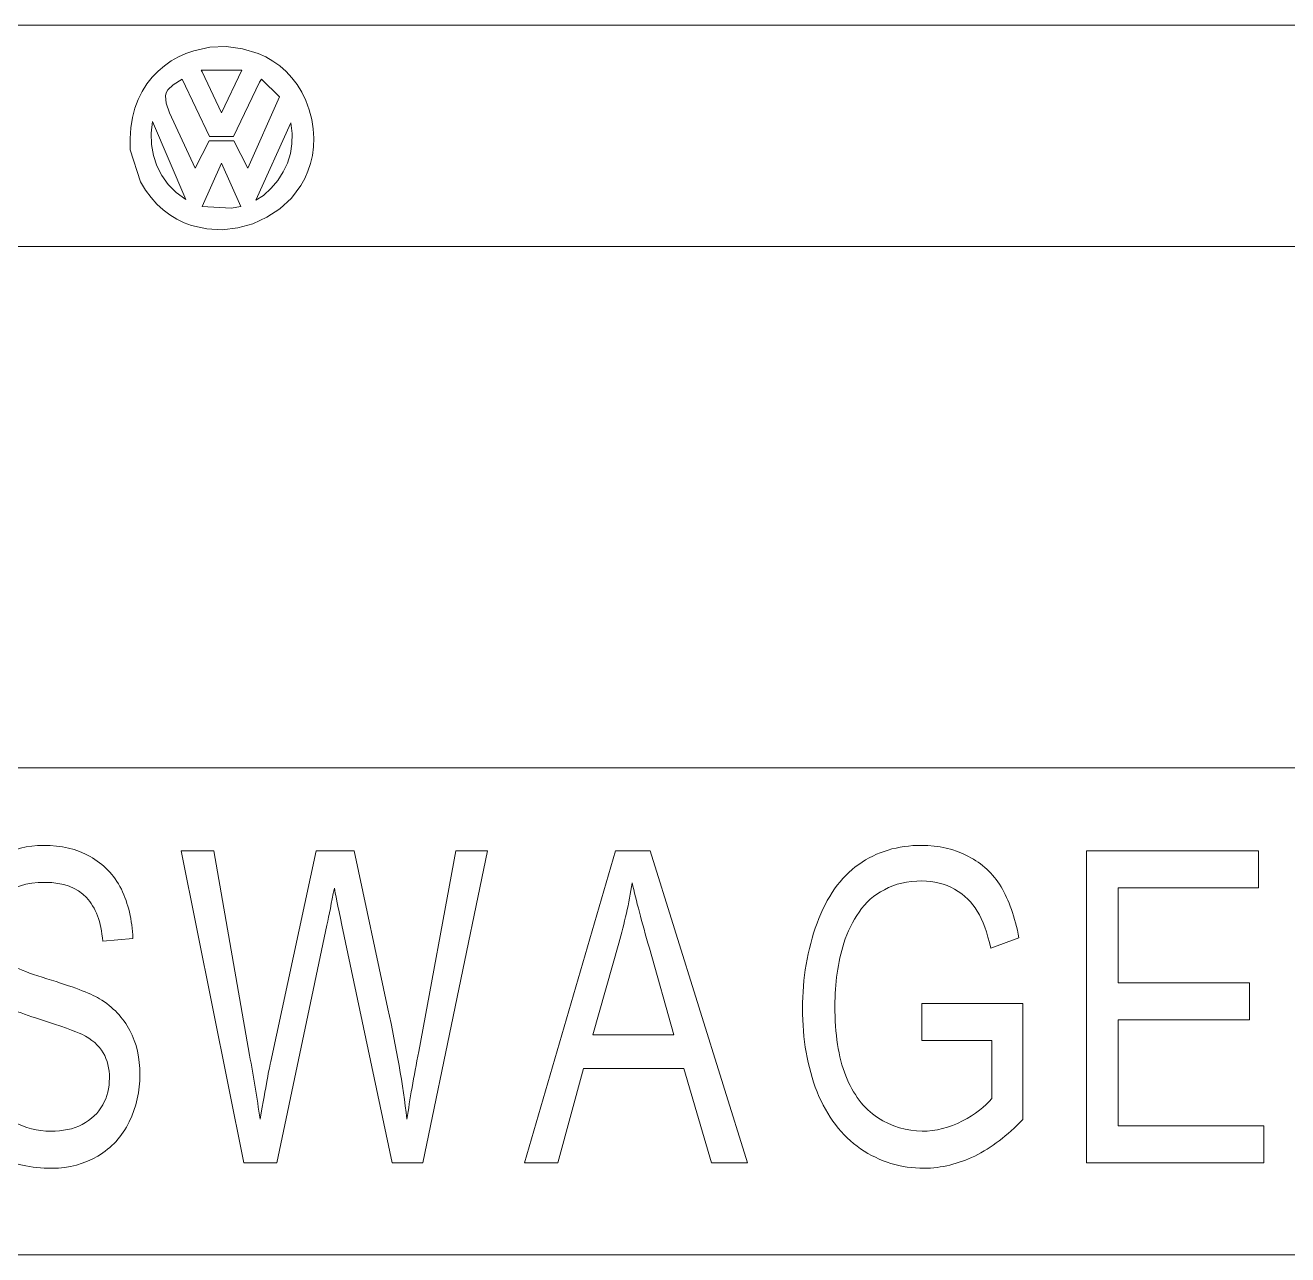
# Model space of a CAD drawing. Header units: centimetres. Extents: x -55 to 59, y -21 to 8.
# Drawn here: x 14.747 to 17.769, y -4.354 to -1.412 of the extents above; entities that cross this region are included whole.
import ezdxf

# ---------------------------------------------------------------- set-up
doc = ezdxf.new("R2010")
doc.units = ezdxf.units.CM
doc.header["$MEASUREMENT"] = 0
doc.layers.add('Camada 1', color=7, linetype='Continuous')

msp = doc.modelspace()

# ---------------------------------------------------------------- linework, layer by layer
at = {"layer": 'Camada 1', "color": 3, "lineweight": 9}
for points, knots in [([(11.0138, -4.35383), (11.0138, -4.35383), (11.00974, -3.73808), (11.00974, -3.73808), (11.00974, -3.73808), (11.00974, -3.73808), (11.01375, -3.73741), (11.01375, -3.73741), (11.01375, -3.73741), (11.01375, -3.73741), (10.21086, -3.73732), (10.21086, -3.73732), (10.21086, -3.73732), (10.21086, -3.73732), (10.16709, -3.52717), (10.16709, -3.52717), (10.16709, -3.52717), (10.16709, -3.52717), (10.13461, -3.34882), (10.13461, -3.34882), (10.13461, -3.34882), (10.13461, -3.34882), (10.11169, -3.19161), (10.11169, -3.19161), (10.11169, -3.19161), (10.11169, -3.19161), (10.09658, -3.04487), (10.09658, -3.04487), (10.09658, -3.04487), (10.09658, -3.04487), (10.08755, -2.89791), (10.08755, -2.89791), (10.08755, -2.89791), (10.08755, -2.89791), (10.08284, -2.74007), (10.08284, -2.74007), (10.08284, -2.74007), (10.08284, -2.74007), (10.07942, -2.34902), (10.07942, -2.34902), (10.07942, -2.34902), (10.07942, -2.34902), (10.12237, -2.3424), (10.12237, -2.3424), (10.12237, -2.3424), (10.12237, -2.3424), (10.19748, -1.94234), (10.19748, -1.94234), (10.19748, -1.94234), (10.19748, -1.94234), (10.26044, -1.41169), (10.26044, -1.41169), (10.26044, -1.41169), (10.26044, -1.41169), (20.18235, -1.4117), (20.18235, -1.4117), (20.18235, -1.4117), (20.18235, -1.4117), (20.23766, -1.93971), (20.23766, -1.93971), (20.23766, -1.93971), (20.23766, -1.93971), (20.31141, -2.33223), (20.31141, -2.33223), (20.31141, -2.33223), (20.31141, -2.33223), (20.35436, -2.33885), (20.35436, -2.33885), (20.35436, -2.33885), (20.35436, -2.33885), (20.35342, -2.5655), (20.35342, -2.5655), (20.35342, -2.5655), (20.35342, -2.5655), (20.35115, -2.7469), (20.35115, -2.7469), (20.35115, -2.7469), (20.35115, -2.7469), (20.34598, -2.89808), (20.34598, -2.89808), (20.34598, -2.89808), (20.34598, -2.89808), (20.33639, -3.03408), (20.33639, -3.03408), (20.33639, -3.03408), (20.33639, -3.03408), (20.32083, -3.16995), (20.32083, -3.16995), (20.32083, -3.16995), (20.32083, -3.16995), (20.29776, -3.32072), (20.29776, -3.32072), (20.29776, -3.32072), (20.29776, -3.32072), (20.26563, -3.50144), (20.26563, -3.50144), (20.26563, -3.50144), (20.26563, -3.50144), (20.22292, -3.72715), (20.22292, -3.72715), (20.22292, -3.72715), (20.22292, -3.72715), (19.43099, -3.72879), (19.43099, -3.72879), (19.43099, -3.72879), (19.43099, -3.72879), (19.43135, -4.35383), (19.43135, -4.35383), (19.43135, -4.35383), (19.43135, -4.35383), (11.0138, -4.35383), (11.0138, -4.35383)], [0, 0, 0, 0, 0.0344828, 0.0344828, 0.0344828, 0.0344828, 0.0689655, 0.0689655, 0.0689655, 0.0689655, 0.1034483, 0.1034483, 0.1034483, 0.1034483, 0.137931, 0.137931, 0.137931, 0.137931, 0.1724138, 0.1724138, 0.1724138, 0.1724138, 0.2068966, 0.2068966, 0.2068966, 0.2068966, 0.2413793, 0.2413793, 0.2413793, 0.2413793, 0.2758621, 0.2758621, 0.2758621, 0.2758621, 0.3103448, 0.3103448, 0.3103448, 0.3103448, 0.3448276, 0.3448276, 0.3448276, 0.3448276, 0.3793103, 0.3793103, 0.3793103, 0.3793103, 0.4137931, 0.4137931, 0.4137931, 0.4137931, 0.4482759, 0.4482759, 0.4482759, 0.4482759, 0.4827586, 0.4827586, 0.4827586, 0.4827586, 0.5172414, 0.5172414, 0.5172414, 0.5172414, 0.5517241, 0.5517241, 0.5517241, 0.5517241, 0.5862069, 0.5862069, 0.5862069, 0.5862069, 0.6206897, 0.6206897, 0.6206897, 0.6206897, 0.6551724, 0.6551724, 0.6551724, 0.6551724, 0.6896552, 0.6896552, 0.6896552, 0.6896552, 0.7241379, 0.7241379, 0.7241379, 0.7241379, 0.7586207, 0.7586207, 0.7586207, 0.7586207, 0.7931034, 0.7931034, 0.7931034, 0.7931034, 0.8275862, 0.8275862, 0.8275862, 0.8275862, 0.862069, 0.862069, 0.862069, 0.862069, 0.8965517, 0.8965517, 0.8965517, 0.8965517, 0.9310345, 0.9310345, 0.9310345, 0.9310345, 1, 1, 1, 1]), ([(11.83018, -2.09124), (11.83018, -2.09124), (11.94489, -3.18899), (11.94489, -3.18899), (11.94489, -3.18899), (11.94489, -3.18899), (18.50088, -3.189), (18.50088, -3.189), (18.50088, -3.189), (18.50088, -3.189), (18.56708, -2.59012), (18.56708, -2.59012), (18.56708, -2.59012), (18.56708, -2.59012), (18.58657, -2.40093), (18.58657, -2.40093), (18.58657, -2.40093), (18.58657, -2.40093), (18.60201, -2.23517), (18.60201, -2.23517), (18.60201, -2.23517), (18.60201, -2.23517), (18.61081, -2.11246), (18.61081, -2.11246), (18.61081, -2.11246), (18.61081, -2.11246), (18.6119, -2.07337), (18.6119, -2.07337), (18.6119, -2.07337), (18.6119, -2.07337), (18.61035, -2.05239), (18.61035, -2.05239), (18.61035, -2.05239), (18.61035, -2.05239), (18.60177, -2.02819), (18.60177, -2.02819), (18.60177, -2.02819), (18.60177, -2.02819), (18.58992, -2.00684), (18.58992, -2.00684), (18.58992, -2.00684), (18.58992, -2.00684), (18.57508, -1.98839), (18.57508, -1.98839), (18.57508, -1.98839), (18.57508, -1.98839), (18.55751, -1.97288), (18.55751, -1.97288), (18.55751, -1.97288), (18.55751, -1.97288), (18.53748, -1.96036), (18.53748, -1.96036), (18.53748, -1.96036), (18.53748, -1.96036), (18.51526, -1.95086), (18.51526, -1.95086), (18.51526, -1.95086), (18.51526, -1.95086), (18.49113, -1.94444), (18.49113, -1.94444), (18.49113, -1.94444), (18.49113, -1.94444), (18.46535, -1.94113), (18.46535, -1.94113), (18.46535, -1.94113), (18.46535, -1.94113), (11.98027, -1.94113), (11.98027, -1.94113), (11.98027, -1.94113), (11.98027, -1.94113), (11.94796, -1.946), (11.94796, -1.946), (11.94796, -1.946), (11.94796, -1.946), (11.9187, -1.95587), (11.9187, -1.95587), (11.9187, -1.95587), (11.9187, -1.95587), (11.89289, -1.97021), (11.89289, -1.97021), (11.89289, -1.97021), (11.89289, -1.97021), (11.87096, -1.98852), (11.87096, -1.98852), (11.87096, -1.98852), (11.87096, -1.98852), (11.85331, -2.01029), (11.85331, -2.01029), (11.85331, -2.01029), (11.85331, -2.01029), (11.84035, -2.03501), (11.84035, -2.03501), (11.84035, -2.03501), (11.84035, -2.03501), (11.8325, -2.06216), (11.8325, -2.06216), (11.8325, -2.06216), (11.8325, -2.06216), (11.83018, -2.09124), (11.83018, -2.09124)], [0, 0, 0, 0, 0.0384615, 0.0384615, 0.0384615, 0.0384615, 0.0769231, 0.0769231, 0.0769231, 0.0769231, 0.1153846, 0.1153846, 0.1153846, 0.1153846, 0.1538462, 0.1538462, 0.1538462, 0.1538462, 0.1923077, 0.1923077, 0.1923077, 0.1923077, 0.2307692, 0.2307692, 0.2307692, 0.2307692, 0.2692308, 0.2692308, 0.2692308, 0.2692308, 0.3076923, 0.3076923, 0.3076923, 0.3076923, 0.3461538, 0.3461538, 0.3461538, 0.3461538, 0.3846154, 0.3846154, 0.3846154, 0.3846154, 0.4230769, 0.4230769, 0.4230769, 0.4230769, 0.4615385, 0.4615385, 0.4615385, 0.4615385, 0.5, 0.5, 0.5, 0.5, 0.5384615, 0.5384615, 0.5384615, 0.5384615, 0.5769231, 0.5769231, 0.5769231, 0.5769231, 0.6153846, 0.6153846, 0.6153846, 0.6153846, 0.6538462, 0.6538462, 0.6538462, 0.6538462, 0.6923077, 0.6923077, 0.6923077, 0.6923077, 0.7307692, 0.7307692, 0.7307692, 0.7307692, 0.7692308, 0.7692308, 0.7692308, 0.7692308, 0.8076923, 0.8076923, 0.8076923, 0.8076923, 0.8461538, 0.8461538, 0.8461538, 0.8461538, 0.8846154, 0.8846154, 0.8846154, 0.8846154, 0.9230769, 0.9230769, 0.9230769, 0.9230769, 1, 1, 1, 1])]:
    msp.add_open_spline(points, degree=3, knots=knots, dxfattribs=at)
at = {"layer": 'Camada 1', "color": 1, "lineweight": 9}
for points, knots in [([(15.02326, -1.7865), (15.02326, -1.7865), (14.99845, -1.70959), (14.99845, -1.70959), (14.99845, -1.70959), (14.99845, -1.70959), (14.9979, -1.68241), (14.9979, -1.68241), (14.9979, -1.68241), (14.9979, -1.68241), (14.99966, -1.65679), (14.99966, -1.65679), (14.99966, -1.65679), (14.99966, -1.65679), (15.0036, -1.63273), (15.0036, -1.63273), (15.0036, -1.63273), (15.0036, -1.63273), (15.00957, -1.61025), (15.00957, -1.61025), (15.00957, -1.61025), (15.00957, -1.61025), (15.01743, -1.58933), (15.01743, -1.58933), (15.01743, -1.58933), (15.01743, -1.58933), (15.02705, -1.57), (15.02705, -1.57), (15.02705, -1.57), (15.02705, -1.57), (15.03828, -1.55224), (15.03828, -1.55224), (15.03828, -1.55224), (15.03828, -1.55224), (15.05098, -1.53608), (15.05098, -1.53608), (15.05098, -1.53608), (15.05098, -1.53608), (15.06502, -1.52151), (15.06502, -1.52151), (15.06502, -1.52151), (15.06502, -1.52151), (15.08024, -1.50853), (15.08024, -1.50853), (15.08024, -1.50853), (15.08024, -1.50853), (15.09652, -1.49716), (15.09652, -1.49716), (15.09652, -1.49716), (15.09652, -1.49716), (15.11371, -1.48739), (15.11371, -1.48739), (15.11371, -1.48739), (15.11371, -1.48739), (15.13167, -1.47924), (15.13167, -1.47924), (15.13167, -1.47924), (15.13167, -1.47924), (15.15026, -1.4727), (15.15026, -1.4727), (15.15026, -1.4727), (15.15026, -1.4727), (15.18877, -1.4645), (15.18877, -1.4645), (15.18877, -1.4645), (15.18877, -1.4645), (15.22812, -1.46283), (15.22812, -1.46283), (15.22812, -1.46283), (15.22812, -1.46283), (15.26719, -1.46772), (15.26719, -1.46772), (15.26719, -1.46772), (15.26719, -1.46772), (15.30484, -1.47922), (15.30484, -1.47922), (15.30484, -1.47922), (15.30484, -1.47922), (15.32279, -1.48746), (15.32279, -1.48746), (15.32279, -1.48746), (15.32279, -1.48746), (15.33996, -1.49736), (15.33996, -1.49736), (15.33996, -1.49736), (15.33996, -1.49736), (15.35622, -1.50894), (15.35622, -1.50894), (15.35622, -1.50894), (15.35622, -1.50894), (15.37143, -1.52219), (15.37143, -1.52219), (15.37143, -1.52219), (15.37143, -1.52219), (15.38544, -1.53712), (15.38544, -1.53712), (15.38544, -1.53712), (15.38544, -1.53712), (15.39811, -1.55374), (15.39811, -1.55374), (15.39811, -1.55374), (15.39811, -1.55374), (15.40932, -1.57205), (15.40932, -1.57205), (15.40932, -1.57205), (15.40932, -1.57205), (15.4189, -1.59205), (15.4189, -1.59205), (15.4189, -1.59205), (15.4189, -1.59205), (15.42673, -1.61375), (15.42673, -1.61375), (15.42673, -1.61375), (15.42673, -1.61375), (15.43266, -1.63716), (15.43266, -1.63716), (15.43266, -1.63716), (15.43266, -1.63716), (15.43623, -1.65985), (15.43623, -1.65985), (15.43623, -1.65985), (15.43623, -1.65985), (15.43763, -1.68178), (15.43763, -1.68178), (15.43763, -1.68178), (15.43763, -1.68178), (15.43697, -1.70292), (15.43697, -1.70292), (15.43697, -1.70292), (15.43697, -1.70292), (15.43436, -1.72322), (15.43436, -1.72322), (15.43436, -1.72322), (15.43436, -1.72322), (15.42991, -1.74265), (15.42991, -1.74265), (15.42991, -1.74265), (15.42991, -1.74265), (15.42374, -1.76115), (15.42374, -1.76115), (15.42374, -1.76115), (15.42374, -1.76115), (15.41595, -1.7787), (15.41595, -1.7787), (15.41595, -1.7787), (15.41595, -1.7787), (15.40667, -1.79524), (15.40667, -1.79524), (15.40667, -1.79524), (15.40667, -1.79524), (15.38403, -1.82518), (15.38403, -1.82518), (15.38403, -1.82518), (15.38403, -1.82518), (15.35673, -1.85062), (15.35673, -1.85062), (15.35673, -1.85062), (15.35673, -1.85062), (15.32565, -1.87125), (15.32565, -1.87125), (15.32565, -1.87125), (15.32565, -1.87125), (15.29169, -1.88674), (15.29169, -1.88674), (15.29169, -1.88674), (15.29169, -1.88674), (15.25574, -1.89677), (15.25574, -1.89677), (15.25574, -1.89677), (15.25574, -1.89677), (15.21868, -1.901), (15.21868, -1.901), (15.21868, -1.901), (15.21868, -1.901), (15.18142, -1.89911), (15.18142, -1.89911), (15.18142, -1.89911), (15.18142, -1.89911), (15.14485, -1.89078), (15.14485, -1.89078), (15.14485, -1.89078), (15.14485, -1.89078), (15.1271, -1.8841), (15.1271, -1.8841), (15.1271, -1.8841), (15.1271, -1.8841), (15.10986, -1.87568), (15.10986, -1.87568), (15.10986, -1.87568), (15.10986, -1.87568), (15.09323, -1.86549), (15.09323, -1.86549), (15.09323, -1.86549), (15.09323, -1.86549), (15.07733, -1.85349), (15.07733, -1.85349), (15.07733, -1.85349), (15.07733, -1.85349), (15.06227, -1.83963), (15.06227, -1.83963), (15.06227, -1.83963), (15.06227, -1.83963), (15.04817, -1.82387), (15.04817, -1.82387), (15.04817, -1.82387), (15.04817, -1.82387), (15.03513, -1.80617), (15.03513, -1.80617), (15.03513, -1.80617), (15.03513, -1.80617), (15.02326, -1.7865), (15.02326, -1.7865)], [0, 0, 0, 0, 0.0185185, 0.0185185, 0.0185185, 0.0185185, 0.037037, 0.037037, 0.037037, 0.037037, 0.0555556, 0.0555556, 0.0555556, 0.0555556, 0.0740741, 0.0740741, 0.0740741, 0.0740741, 0.0925926, 0.0925926, 0.0925926, 0.0925926, 0.1111111, 0.1111111, 0.1111111, 0.1111111, 0.1296296, 0.1296296, 0.1296296, 0.1296296, 0.1481481, 0.1481481, 0.1481481, 0.1481481, 0.1666667, 0.1666667, 0.1666667, 0.1666667, 0.1851852, 0.1851852, 0.1851852, 0.1851852, 0.2037037, 0.2037037, 0.2037037, 0.2037037, 0.2222222, 0.2222222, 0.2222222, 0.2222222, 0.2407407, 0.2407407, 0.2407407, 0.2407407, 0.2592593, 0.2592593, 0.2592593, 0.2592593, 0.2777778, 0.2777778, 0.2777778, 0.2777778, 0.2962963, 0.2962963, 0.2962963, 0.2962963, 0.3148148, 0.3148148, 0.3148148, 0.3148148, 0.3333333, 0.3333333, 0.3333333, 0.3333333, 0.3518519, 0.3518519, 0.3518519, 0.3518519, 0.3703704, 0.3703704, 0.3703704, 0.3703704, 0.3888889, 0.3888889, 0.3888889, 0.3888889, 0.4074074, 0.4074074, 0.4074074, 0.4074074, 0.4259259, 0.4259259, 0.4259259, 0.4259259, 0.4444444, 0.4444444, 0.4444444, 0.4444444, 0.462963, 0.462963, 0.462963, 0.462963, 0.4814815, 0.4814815, 0.4814815, 0.4814815, 0.5, 0.5, 0.5, 0.5, 0.5185185, 0.5185185, 0.5185185, 0.5185185, 0.537037, 0.537037, 0.537037, 0.537037, 0.5555556, 0.5555556, 0.5555556, 0.5555556, 0.5740741, 0.5740741, 0.5740741, 0.5740741, 0.5925926, 0.5925926, 0.5925926, 0.5925926, 0.6111111, 0.6111111, 0.6111111, 0.6111111, 0.6296296, 0.6296296, 0.6296296, 0.6296296, 0.6481481, 0.6481481, 0.6481481, 0.6481481, 0.6666667, 0.6666667, 0.6666667, 0.6666667, 0.6851852, 0.6851852, 0.6851852, 0.6851852, 0.7037037, 0.7037037, 0.7037037, 0.7037037, 0.7222222, 0.7222222, 0.7222222, 0.7222222, 0.7407407, 0.7407407, 0.7407407, 0.7407407, 0.7592593, 0.7592593, 0.7592593, 0.7592593, 0.7777778, 0.7777778, 0.7777778, 0.7777778, 0.7962963, 0.7962963, 0.7962963, 0.7962963, 0.8148148, 0.8148148, 0.8148148, 0.8148148, 0.8333333, 0.8333333, 0.8333333, 0.8333333, 0.8518519, 0.8518519, 0.8518519, 0.8518519, 0.8703704, 0.8703704, 0.8703704, 0.8703704, 0.8888889, 0.8888889, 0.8888889, 0.8888889, 0.9074074, 0.9074074, 0.9074074, 0.9074074, 0.9259259, 0.9259259, 0.9259259, 0.9259259, 0.9444444, 0.9444444, 0.9444444, 0.9444444, 0.962963, 0.962963, 0.962963, 0.962963, 1, 1, 1, 1]), ([(15.31226, -1.54094), (15.31226, -1.54094), (15.30772, -1.54766), (15.30772, -1.54766), (15.30772, -1.54766), (15.30772, -1.54766), (15.24579, -1.67794), (15.24579, -1.67794), (15.24579, -1.67794), (15.24579, -1.67794), (15.18805, -1.67794), (15.18805, -1.67794), (15.18805, -1.67794), (15.18805, -1.67794), (15.12268, -1.54051), (15.12268, -1.54051), (15.12268, -1.54051), (15.12268, -1.54051), (15.10137, -1.55411), (15.10137, -1.55411), (15.10137, -1.55411), (15.10137, -1.55411), (15.08817, -1.56658), (15.08817, -1.56658), (15.08817, -1.56658), (15.08817, -1.56658), (15.08447, -1.57314), (15.08447, -1.57314), (15.08447, -1.57314), (15.08447, -1.57314), (15.08262, -1.58034), (15.08262, -1.58034), (15.08262, -1.58034), (15.08262, -1.58034), (15.08426, -1.59784), (15.08426, -1.59784), (15.08426, -1.59784), (15.08426, -1.59784), (15.09265, -1.62152), (15.09265, -1.62152), (15.09265, -1.62152), (15.09265, -1.62152), (15.10731, -1.65381), (15.10731, -1.65381), (15.10731, -1.65381), (15.10731, -1.65381), (15.15366, -1.75399), (15.15366, -1.75399), (15.15366, -1.75399), (15.15366, -1.75399), (15.187, -1.68837), (15.187, -1.68837), (15.187, -1.68837), (15.187, -1.68837), (15.24665, -1.68828), (15.24665, -1.68828), (15.24665, -1.68828), (15.24665, -1.68828), (15.28001, -1.75369), (15.28001, -1.75369), (15.28001, -1.75369), (15.28001, -1.75369), (15.35547, -1.58322), (15.35547, -1.58322), (15.35547, -1.58322), (15.35547, -1.58322), (15.31226, -1.54094), (15.31226, -1.54094)], [0, 0, 0, 0, 0.0555556, 0.0555556, 0.0555556, 0.0555556, 0.1111111, 0.1111111, 0.1111111, 0.1111111, 0.1666667, 0.1666667, 0.1666667, 0.1666667, 0.2222222, 0.2222222, 0.2222222, 0.2222222, 0.2777778, 0.2777778, 0.2777778, 0.2777778, 0.3333333, 0.3333333, 0.3333333, 0.3333333, 0.3888889, 0.3888889, 0.3888889, 0.3888889, 0.4444444, 0.4444444, 0.4444444, 0.4444444, 0.5, 0.5, 0.5, 0.5, 0.5555556, 0.5555556, 0.5555556, 0.5555556, 0.6111111, 0.6111111, 0.6111111, 0.6111111, 0.6666667, 0.6666667, 0.6666667, 0.6666667, 0.7222222, 0.7222222, 0.7222222, 0.7222222, 0.7777778, 0.7777778, 0.7777778, 0.7777778, 0.8333333, 0.8333333, 0.8333333, 0.8333333, 0.8888889, 0.8888889, 0.8888889, 0.8888889, 1, 1, 1, 1]), ([(15.16818, -1.51878), (15.16818, -1.51878), (15.17025, -1.52317), (15.17025, -1.52317), (15.17025, -1.52317), (15.17025, -1.52317), (15.21688, -1.62127), (15.21688, -1.62127), (15.21688, -1.62127), (15.21688, -1.62127), (15.26562, -1.51878), (15.26562, -1.51878), (15.26562, -1.51878), (15.26562, -1.51878), (15.16818, -1.51878), (15.16818, -1.51878)], [0, 0, 0, 0, 0.2, 0.2, 0.2, 0.2, 0.4, 0.4, 0.4, 0.4, 0.6, 0.6, 0.6, 0.6, 1, 1, 1, 1]), ([(15.05167, -1.642), (15.05167, -1.642), (15.13156, -1.82842), (15.13156, -1.82842), (15.13156, -1.82842), (15.13156, -1.82842), (15.10866, -1.81165), (15.10866, -1.81165), (15.10866, -1.81165), (15.10866, -1.81165), (15.08942, -1.79248), (15.08942, -1.79248), (15.08942, -1.79248), (15.08942, -1.79248), (15.07386, -1.77117), (15.07386, -1.77117), (15.07386, -1.77117), (15.07386, -1.77117), (15.06198, -1.74799), (15.06198, -1.74799), (15.06198, -1.74799), (15.06198, -1.74799), (15.0538, -1.72322), (15.0538, -1.72322), (15.0538, -1.72322), (15.0538, -1.72322), (15.04935, -1.69711), (15.04935, -1.69711), (15.04935, -1.69711), (15.04935, -1.69711), (15.04863, -1.66995), (15.04863, -1.66995), (15.04863, -1.66995), (15.04863, -1.66995), (15.05167, -1.642), (15.05167, -1.642)], [0, 0, 0, 0, 0.1, 0.1, 0.1, 0.1, 0.2, 0.2, 0.2, 0.2, 0.3, 0.3, 0.3, 0.3, 0.4, 0.4, 0.4, 0.4, 0.5, 0.5, 0.5, 0.5, 0.6, 0.6, 0.6, 0.6, 0.7, 0.7, 0.7, 0.7, 0.8, 0.8, 0.8, 0.8, 1, 1, 1, 1]), ([(15.3356, -1.80156), (15.3356, -1.80156), (15.31704, -1.81879), (15.31704, -1.81879), (15.31704, -1.81879), (15.31704, -1.81879), (15.29913, -1.83014), (15.29913, -1.83014), (15.29913, -1.83014), (15.29913, -1.83014), (15.38292, -1.64547), (15.38292, -1.64547), (15.38292, -1.64547), (15.38292, -1.64547), (15.38588, -1.67083), (15.38588, -1.67083), (15.38588, -1.67083), (15.38588, -1.67083), (15.38539, -1.69534), (15.38539, -1.69534), (15.38539, -1.69534), (15.38539, -1.69534), (15.38158, -1.71891), (15.38158, -1.71891), (15.38158, -1.71891), (15.38158, -1.71891), (15.37457, -1.74142), (15.37457, -1.74142), (15.37457, -1.74142), (15.37457, -1.74142), (15.36449, -1.76278), (15.36449, -1.76278), (15.36449, -1.76278), (15.36449, -1.76278), (15.35146, -1.78286), (15.35146, -1.78286), (15.35146, -1.78286), (15.35146, -1.78286), (15.3356, -1.80156), (15.3356, -1.80156)], [0, 0, 0, 0, 0.0909091, 0.0909091, 0.0909091, 0.0909091, 0.1818182, 0.1818182, 0.1818182, 0.1818182, 0.2727273, 0.2727273, 0.2727273, 0.2727273, 0.3636364, 0.3636364, 0.3636364, 0.3636364, 0.4545455, 0.4545455, 0.4545455, 0.4545455, 0.5454545, 0.5454545, 0.5454545, 0.5454545, 0.6363636, 0.6363636, 0.6363636, 0.6363636, 0.7272727, 0.7272727, 0.7272727, 0.7272727, 0.8181818, 0.8181818, 0.8181818, 0.8181818, 1, 1, 1, 1]), ([(15.17074, -1.84501), (15.17074, -1.84501), (15.24016, -1.84979), (15.24016, -1.84979), (15.24016, -1.84979), (15.24016, -1.84979), (15.26305, -1.84501), (15.26305, -1.84501), (15.26305, -1.84501), (15.26305, -1.84501), (15.21688, -1.74178), (15.21688, -1.74178), (15.21688, -1.74178), (15.21688, -1.74178), (15.17074, -1.84501), (15.17074, -1.84501)], [0, 0, 0, 0, 0.2, 0.2, 0.2, 0.2, 0.4, 0.4, 0.4, 0.4, 0.6, 0.6, 0.6, 0.6, 1, 1, 1, 1]), ([(14.60064, -4.0279), (14.58106, -3.98828), (14.57127, -3.944), (14.56949, -3.89389), (14.56949, -3.89389), (14.56949, -3.89389), (14.64068, -3.88574), (14.64068, -3.88574), (14.64068, -3.88574), (14.64424, -3.92303), (14.65136, -3.95332), (14.66382, -3.97779), (14.66382, -3.97779), (14.67628, -4.0011), (14.69497, -4.02091), (14.72077, -4.03606), (14.72077, -4.03606), (14.74658, -4.05004), (14.77595, -4.0582), (14.80799, -4.0582), (14.80799, -4.0582), (14.83646, -4.0582), (14.86138, -4.05354), (14.88363, -4.04189), (14.88363, -4.04189), (14.90499, -4.03023), (14.9219, -4.01508), (14.93257, -3.99527), (14.93257, -3.99527), (14.94325, -3.97663), (14.94859, -3.95449), (14.94859, -3.93118), (14.94859, -3.93118), (14.94859, -3.90788), (14.94414, -3.88807), (14.93346, -3.87059), (14.93346, -3.87059), (14.92368, -3.85311), (14.90677, -3.83796), (14.88274, -3.82631), (14.88274, -3.82631), (14.86761, -3.81931), (14.83379, -3.8065), (14.78129, -3.79018), (14.78129, -3.79018), (14.72967, -3.77387), (14.69319, -3.75872), (14.67183, -3.74357), (14.67183, -3.74357), (14.64513, -3.72493), (14.62466, -3.70162), (14.61131, -3.67365), (14.61131, -3.67365), (14.59797, -3.64569), (14.59085, -3.61539), (14.59085, -3.58043), (14.59085, -3.58043), (14.59085, -3.54314), (14.59886, -3.50701), (14.61487, -3.47439), (14.61487, -3.47439), (14.63089, -3.44176), (14.65492, -3.41729), (14.68696, -3.39981), (14.68696, -3.39981), (14.71721, -3.38349), (14.75192, -3.37417), (14.79108, -3.37417), (14.79108, -3.37417), (14.8329, -3.37417), (14.87028, -3.38233), (14.90232, -3.40097), (14.90232, -3.40097), (14.93435, -3.41845), (14.95927, -3.44409), (14.97707, -3.47905), (14.97707, -3.47905), (14.99398, -3.51401), (15.00288, -3.55246), (15.00466, -3.59674), (15.00466, -3.59674), (15.00466, -3.59674), (14.93257, -3.60373), (14.93257, -3.60373), (14.93257, -3.60373), (14.92902, -3.55712), (14.91567, -3.52216), (14.89342, -3.49886), (14.89342, -3.49886), (14.87117, -3.47555), (14.83824, -3.46273), (14.79464, -3.46273), (14.79464, -3.46273), (14.74925, -3.46273), (14.71633, -3.47322), (14.69497, -3.49536), (14.69497, -3.49536), (14.6745, -3.51634), (14.66382, -3.54314), (14.66382, -3.5746), (14.66382, -3.5746), (14.66382, -3.60024), (14.67094, -3.62238), (14.68607, -3.64102), (14.68607, -3.64102), (14.70031, -3.65734), (14.73768, -3.67482), (14.79909, -3.69346), (14.79909, -3.69346), (14.8596, -3.71211), (14.90143, -3.72726), (14.92457, -3.74124), (14.92457, -3.74124), (14.95749, -3.76105), (14.98152, -3.78669), (14.99754, -3.81698), (14.99754, -3.81698), (15.01356, -3.84728), (15.02157, -3.88341), (15.02157, -3.92303), (15.02157, -3.92303), (15.02157, -3.96265), (15.01356, -3.99994), (14.99576, -4.03606), (14.99576, -4.03606), (14.97885, -4.07102), (14.95393, -4.09782), (14.92101, -4.11763), (14.92101, -4.11763), (14.88897, -4.13628), (14.85248, -4.14676), (14.81155, -4.14676), (14.81155, -4.14676), (14.75993, -4.14676), (14.71721, -4.13744), (14.68251, -4.11763), (14.68251, -4.11763), (14.6478, -4.09782), (14.62021, -4.06752), (14.60064, -4.0279)], [0, 0, 0, 0, 0.0277778, 0.0277778, 0.0277778, 0.0277778, 0.0555556, 0.0555556, 0.0555556, 0.0555556, 0.0833333, 0.0833333, 0.0833333, 0.0833333, 0.1111111, 0.1111111, 0.1111111, 0.1111111, 0.1388889, 0.1388889, 0.1388889, 0.1388889, 0.1666667, 0.1666667, 0.1666667, 0.1666667, 0.1944444, 0.1944444, 0.1944444, 0.1944444, 0.2222222, 0.2222222, 0.2222222, 0.2222222, 0.25, 0.25, 0.25, 0.25, 0.2777778, 0.2777778, 0.2777778, 0.2777778, 0.3055556, 0.3055556, 0.3055556, 0.3055556, 0.3333333, 0.3333333, 0.3333333, 0.3333333, 0.3611111, 0.3611111, 0.3611111, 0.3611111, 0.3888889, 0.3888889, 0.3888889, 0.3888889, 0.4166667, 0.4166667, 0.4166667, 0.4166667, 0.4444444, 0.4444444, 0.4444444, 0.4444444, 0.4722222, 0.4722222, 0.4722222, 0.4722222, 0.5, 0.5, 0.5, 0.5, 0.5277778, 0.5277778, 0.5277778, 0.5277778, 0.5555556, 0.5555556, 0.5555556, 0.5555556, 0.5833333, 0.5833333, 0.5833333, 0.5833333, 0.6111111, 0.6111111, 0.6111111, 0.6111111, 0.6388889, 0.6388889, 0.6388889, 0.6388889, 0.6666667, 0.6666667, 0.6666667, 0.6666667, 0.6944444, 0.6944444, 0.6944444, 0.6944444, 0.7222222, 0.7222222, 0.7222222, 0.7222222, 0.75, 0.75, 0.75, 0.75, 0.7777778, 0.7777778, 0.7777778, 0.7777778, 0.8055556, 0.8055556, 0.8055556, 0.8055556, 0.8333333, 0.8333333, 0.8333333, 0.8333333, 0.8611111, 0.8611111, 0.8611111, 0.8611111, 0.8888889, 0.8888889, 0.8888889, 0.8888889, 0.9166667, 0.9166667, 0.9166667, 0.9166667, 0.9444444, 0.9444444, 0.9444444, 0.9444444, 1, 1, 1, 1]), ([(17.06036, -3.84145), (17.06036, -3.84145), (16.89306, -3.84145), (16.89306, -3.84145), (16.89306, -3.84145), (16.89306, -3.84145), (16.89306, -3.75289), (16.89306, -3.75289), (16.89306, -3.75289), (16.89306, -3.75289), (17.13423, -3.75289), (17.13423, -3.75289), (17.13423, -3.75289), (17.13423, -3.75289), (17.13423, -4.03023), (17.13423, -4.03023), (17.13423, -4.03023), (17.09774, -4.06869), (17.05947, -4.09782), (17.01943, -4.11763), (17.01943, -4.11763), (16.98027, -4.13628), (16.94023, -4.14676), (16.8984, -4.14676), (16.8984, -4.14676), (16.84323, -4.14676), (16.7925, -4.13161), (16.74622, -4.10015), (16.74622, -4.10015), (16.70084, -4.06869), (16.66613, -4.02324), (16.6421, -3.96381), (16.6421, -3.96381), (16.61897, -3.90438), (16.6074, -3.83796), (16.6074, -3.76455), (16.6074, -3.76455), (16.6074, -3.6923), (16.61897, -3.62354), (16.6421, -3.56062), (16.6421, -3.56062), (16.66524, -3.49769), (16.69817, -3.45108), (16.74177, -3.41962), (16.74177, -3.41962), (16.78538, -3.38932), (16.83522, -3.37417), (16.89217, -3.37417), (16.89217, -3.37417), (16.93311, -3.37417), (16.97048, -3.38233), (17.0043, -3.40097), (17.0043, -3.40097), (17.03723, -3.41729), (17.06303, -3.44176), (17.08261, -3.47322), (17.08261, -3.47322), (17.1013, -3.50468), (17.11554, -3.54547), (17.12533, -3.59558), (17.12533, -3.59558), (17.12533, -3.59558), (17.05769, -3.62005), (17.05769, -3.62005), (17.05769, -3.62005), (17.04969, -3.58276), (17.03901, -3.55363), (17.02566, -3.53149), (17.02566, -3.53149), (17.0132, -3.51051), (16.9954, -3.49303), (16.97137, -3.47905), (16.97137, -3.47905), (16.94824, -3.46623), (16.92154, -3.45924), (16.89306, -3.45924), (16.89306, -3.45924), (16.85924, -3.45924), (16.82899, -3.46623), (16.80318, -3.48021), (16.80318, -3.48021), (16.77826, -3.49303), (16.75868, -3.51051), (16.74266, -3.53382), (16.74266, -3.53382), (16.72754, -3.55596), (16.71508, -3.58043), (16.70618, -3.6084), (16.70618, -3.6084), (16.69194, -3.65384), (16.68482, -3.70395), (16.68482, -3.75872), (16.68482, -3.75872), (16.68482, -3.82514), (16.69283, -3.88108), (16.71063, -3.92536), (16.71063, -3.92536), (16.72843, -3.96964), (16.75334, -4.00343), (16.78716, -4.02557), (16.78716, -4.02557), (16.82098, -4.04655), (16.85657, -4.0582), (16.89395, -4.0582), (16.89395, -4.0582), (16.92599, -4.0582), (16.95802, -4.05004), (16.99006, -4.03373), (16.99006, -4.03373), (17.02032, -4.01741), (17.04435, -3.99994), (17.06036, -3.98013), (17.06036, -3.98013), (17.06036, -3.98013), (17.06036, -3.84145), (17.06036, -3.84145)], [0, 0, 0, 0, 0.0333333, 0.0333333, 0.0333333, 0.0333333, 0.0666667, 0.0666667, 0.0666667, 0.0666667, 0.1, 0.1, 0.1, 0.1, 0.1333333, 0.1333333, 0.1333333, 0.1333333, 0.1666667, 0.1666667, 0.1666667, 0.1666667, 0.2, 0.2, 0.2, 0.2, 0.2333333, 0.2333333, 0.2333333, 0.2333333, 0.2666667, 0.2666667, 0.2666667, 0.2666667, 0.3, 0.3, 0.3, 0.3, 0.3333333, 0.3333333, 0.3333333, 0.3333333, 0.3666667, 0.3666667, 0.3666667, 0.3666667, 0.4, 0.4, 0.4, 0.4, 0.4333333, 0.4333333, 0.4333333, 0.4333333, 0.4666667, 0.4666667, 0.4666667, 0.4666667, 0.5, 0.5, 0.5, 0.5, 0.5333333, 0.5333333, 0.5333333, 0.5333333, 0.5666667, 0.5666667, 0.5666667, 0.5666667, 0.6, 0.6, 0.6, 0.6, 0.6333333, 0.6333333, 0.6333333, 0.6333333, 0.6666667, 0.6666667, 0.6666667, 0.6666667, 0.7, 0.7, 0.7, 0.7, 0.7333333, 0.7333333, 0.7333333, 0.7333333, 0.7666667, 0.7666667, 0.7666667, 0.7666667, 0.8, 0.8, 0.8, 0.8, 0.8333333, 0.8333333, 0.8333333, 0.8333333, 0.8666667, 0.8666667, 0.8666667, 0.8666667, 0.9, 0.9, 0.9, 0.9, 0.9333333, 0.9333333, 0.9333333, 0.9333333, 1, 1, 1, 1]), ([(15.34906, -4.13394), (15.34906, -4.13394), (15.26985, -4.13394), (15.26985, -4.13394), (15.26985, -4.13394), (15.26985, -4.13394), (15.12035, -3.38699), (15.12035, -3.38699), (15.12035, -3.38699), (15.12035, -3.38699), (15.19866, -3.38699), (15.19866, -3.38699), (15.19866, -3.38699), (15.19866, -3.38699), (15.28409, -3.87641), (15.28409, -3.87641), (15.28409, -3.87641), (15.29299, -3.92769), (15.30189, -3.97779), (15.30901, -4.02907), (15.30901, -4.02907), (15.32325, -3.94983), (15.33126, -3.90438), (15.33482, -3.89156), (15.33482, -3.89156), (15.33482, -3.89156), (15.44339, -3.38699), (15.44339, -3.38699), (15.44339, -3.38699), (15.44339, -3.38699), (15.53416, -3.38699), (15.53416, -3.38699), (15.53416, -3.38699), (15.53416, -3.38699), (15.61514, -3.76571), (15.61514, -3.76571), (15.61514, -3.76571), (15.63561, -3.85893), (15.65074, -3.94633), (15.66053, -4.02907), (15.66053, -4.02907), (15.66765, -3.98246), (15.67654, -3.92885), (15.689, -3.86709), (15.689, -3.86709), (15.689, -3.86709), (15.778, -3.38699), (15.778, -3.38699), (15.778, -3.38699), (15.778, -3.38699), (15.85364, -3.38699), (15.85364, -3.38699), (15.85364, -3.38699), (15.85364, -3.38699), (15.69879, -4.13394), (15.69879, -4.13394), (15.69879, -4.13394), (15.69879, -4.13394), (15.62493, -4.13394), (15.62493, -4.13394), (15.62493, -4.13394), (15.62493, -4.13394), (15.50479, -3.56528), (15.50479, -3.56528), (15.50479, -3.56528), (15.495, -3.5175), (15.48877, -3.48837), (15.48699, -3.47672), (15.48699, -3.47672), (15.47987, -3.51168), (15.47453, -3.54081), (15.46919, -3.56528), (15.46919, -3.56528), (15.46919, -3.56528), (15.34906, -4.13394), (15.34906, -4.13394)], [0, 0, 0, 0, 0.05, 0.05, 0.05, 0.05, 0.1, 0.1, 0.1, 0.1, 0.15, 0.15, 0.15, 0.15, 0.2, 0.2, 0.2, 0.2, 0.25, 0.25, 0.25, 0.25, 0.3, 0.3, 0.3, 0.3, 0.35, 0.35, 0.35, 0.35, 0.4, 0.4, 0.4, 0.4, 0.45, 0.45, 0.45, 0.45, 0.5, 0.5, 0.5, 0.5, 0.55, 0.55, 0.55, 0.55, 0.6, 0.6, 0.6, 0.6, 0.65, 0.65, 0.65, 0.65, 0.7, 0.7, 0.7, 0.7, 0.75, 0.75, 0.75, 0.75, 0.8, 0.8, 0.8, 0.8, 0.85, 0.85, 0.85, 0.85, 0.9, 0.9, 0.9, 0.9, 1, 1, 1, 1]), ([(16.02183, -4.13394), (16.02183, -4.13394), (15.94174, -4.13394), (15.94174, -4.13394), (15.94174, -4.13394), (15.94174, -4.13394), (16.15977, -3.38699), (16.15977, -3.38699), (16.15977, -3.38699), (16.15977, -3.38699), (16.24253, -3.38699), (16.24253, -3.38699), (16.24253, -3.38699), (16.24253, -3.38699), (16.47569, -4.13394), (16.47569, -4.13394), (16.47569, -4.13394), (16.47569, -4.13394), (16.38937, -4.13394), (16.38937, -4.13394), (16.38937, -4.13394), (16.38937, -4.13394), (16.32351, -3.90788), (16.32351, -3.90788), (16.32351, -3.90788), (16.32351, -3.90788), (16.08324, -3.90788), (16.08324, -3.90788), (16.08324, -3.90788), (16.08324, -3.90788), (16.02183, -4.13394), (16.02183, -4.13394)], [0, 0, 0, 0, 0.1111111, 0.1111111, 0.1111111, 0.1111111, 0.2222222, 0.2222222, 0.2222222, 0.2222222, 0.3333333, 0.3333333, 0.3333333, 0.3333333, 0.4444444, 0.4444444, 0.4444444, 0.4444444, 0.5555556, 0.5555556, 0.5555556, 0.5555556, 0.6666667, 0.6666667, 0.6666667, 0.6666667, 0.7777778, 0.7777778, 0.7777778, 0.7777778, 1, 1, 1, 1]), ([(17.71178, -4.13394), (17.71178, -4.13394), (17.28729, -4.13394), (17.28729, -4.13394), (17.28729, -4.13394), (17.28729, -4.13394), (17.28729, -3.38699), (17.28729, -3.38699), (17.28729, -3.38699), (17.28729, -3.38699), (17.69843, -3.38699), (17.69843, -3.38699), (17.69843, -3.38699), (17.69843, -3.38699), (17.69843, -3.47555), (17.69843, -3.47555), (17.69843, -3.47555), (17.69843, -3.47555), (17.36294, -3.47555), (17.36294, -3.47555), (17.36294, -3.47555), (17.36294, -3.47555), (17.36294, -3.70278), (17.36294, -3.70278), (17.36294, -3.70278), (17.36294, -3.70278), (17.67708, -3.70278), (17.67708, -3.70278), (17.67708, -3.70278), (17.67708, -3.70278), (17.67708, -3.79135), (17.67708, -3.79135), (17.67708, -3.79135), (17.67708, -3.79135), (17.36294, -3.79135), (17.36294, -3.79135), (17.36294, -3.79135), (17.36294, -3.79135), (17.36294, -4.04538), (17.36294, -4.04538), (17.36294, -4.04538), (17.36294, -4.04538), (17.71178, -4.04538), (17.71178, -4.04538), (17.71178, -4.04538), (17.71178, -4.04538), (17.71178, -4.13394), (17.71178, -4.13394)], [0, 0, 0, 0, 0.0769231, 0.0769231, 0.0769231, 0.0769231, 0.1538462, 0.1538462, 0.1538462, 0.1538462, 0.2307692, 0.2307692, 0.2307692, 0.2307692, 0.3076923, 0.3076923, 0.3076923, 0.3076923, 0.3846154, 0.3846154, 0.3846154, 0.3846154, 0.4615385, 0.4615385, 0.4615385, 0.4615385, 0.5384615, 0.5384615, 0.5384615, 0.5384615, 0.6153846, 0.6153846, 0.6153846, 0.6153846, 0.6923077, 0.6923077, 0.6923077, 0.6923077, 0.7692308, 0.7692308, 0.7692308, 0.7692308, 0.8461538, 0.8461538, 0.8461538, 0.8461538, 1, 1, 1, 1]), ([(16.16778, -3.6084), (16.16778, -3.6084), (16.10548, -3.82747), (16.10548, -3.82747), (16.10548, -3.82747), (16.10548, -3.82747), (16.29949, -3.82747), (16.29949, -3.82747), (16.29949, -3.82747), (16.29949, -3.82747), (16.24075, -3.62005), (16.24075, -3.62005), (16.24075, -3.62005), (16.22295, -3.55712), (16.20871, -3.50585), (16.19982, -3.4639), (16.19982, -3.4639), (16.19181, -3.51284), (16.18113, -3.56062), (16.16778, -3.6084)], [0, 0, 0, 0, 0.1666667, 0.1666667, 0.1666667, 0.1666667, 0.3333333, 0.3333333, 0.3333333, 0.3333333, 0.5, 0.5, 0.5, 0.5, 0.6666667, 0.6666667, 0.6666667, 0.6666667, 1, 1, 1, 1])]:
    msp.add_open_spline(points, degree=3, knots=knots, dxfattribs=at)

doc.saveas('drawing.dxf')
